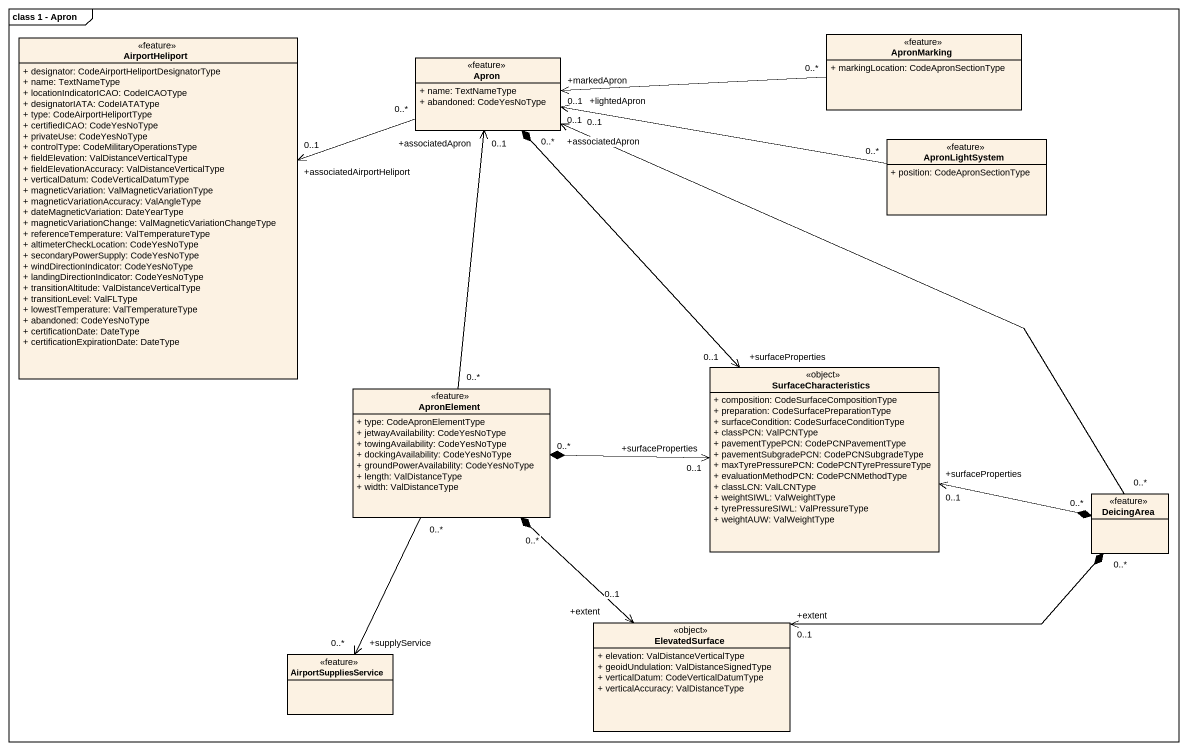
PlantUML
@startuml
mainframe class 1 - Apron
hide circle
hide empty members
skinparam classAttributeIconSize 0
class AirportHeliport <<feature>> {
  + designator: CodeAirportHeliportDesignatorType
  + name: TextNameType
  + locationIndicatorICAO: CodeICAOType
  + designatorIATA: CodeIATAType
  + type: CodeAirportHeliportType
  + certifiedICAO: CodeYesNoType
  + privateUse: CodeYesNoType
  + controlType: CodeMilitaryOperationsType
  + fieldElevation: ValDistanceVerticalType
  + fieldElevationAccuracy: ValDistanceVerticalType
  + verticalDatum: CodeVerticalDatumType
  + magneticVariation: ValMagneticVariationType
  + magneticVariationAccuracy: ValAngleType
  + dateMagneticVariation: DateYearType
  + magneticVariationChange: ValMagneticVariationChangeType
  + referenceTemperature: ValTemperatureType
  + altimeterCheckLocation: CodeYesNoType
  + secondaryPowerSupply: CodeYesNoType
  + windDirectionIndicator: CodeYesNoType
  + landingDirectionIndicator: CodeYesNoType
  + transitionAltitude: ValDistanceVerticalType
  + transitionLevel: ValFLType
  + lowestTemperature: ValTemperatureType
  + abandoned: CodeYesNoType
  + certificationDate: DateType
  + certificationExpirationDate: DateType
}
class ApronMarking <<feature>> {
  + markingLocation: CodeApronSectionType
}
class Apron <<feature>> {
  + name: TextNameType
  + abandoned: CodeYesNoType
}
class ApronLightSystem <<feature>> {
  + position: CodeApronSectionType
}
class ApronElement <<feature>> {
  + type: CodeApronElementType
  + jetwayAvailability: CodeYesNoType
  + towingAvailability: CodeYesNoType
  + dockingAvailability: CodeYesNoType
  + groundPowerAvailability: CodeYesNoType
  + length: ValDistanceType
  + width: ValDistanceType
}
class SurfaceCharacteristics <<object>> {
  + composition: CodeSurfaceCompositionType
  + preparation: CodeSurfacePreparationType
  + surfaceCondition: CodeSurfaceConditionType
  + classPCN: ValPCNType
  + pavementTypePCN: CodePCNPavementType
  + pavementSubgradePCN: CodePCNSubgradeType
  + maxTyrePressurePCN: CodePCNTyrePressureType
  + evaluationMethodPCN: CodePCNMethodType
  + classLCN: ValLCNType
  + weightSIWL: ValWeightType
  + tyrePressureSIWL: ValPressureType
  + weightAUW: ValWeightType
}
class DeicingArea <<feature>>
class ElevatedSurface <<object>> {
  + elevation: ValDistanceVerticalType
  + geoidUndulation: ValDistanceSignedType
  + verticalDatum: CodeVerticalDatumType
  + verticalAccuracy: ValDistanceType
}
class AirportSuppliesService <<feature>>
ApronMarking "0..*" -left-> "+markedApron\n0..1" Apron
Apron "0..*" -left-> "+associatedAirportHeliport\n0..1" AirportHeliport
Apron "+lightedApron\n0..1" <-right- "0..*" ApronLightSystem
Apron "0..*" *--> "+surfaceProperties\n0..1" SurfaceCharacteristics
ApronElement "0..*" -up-> "+associatedApron\n0..1" Apron
ApronElement "0..*" *-right-> "+surfaceProperties\n0..1" SurfaceCharacteristics
ApronElement "0..*" *--> "+extent\n0..1" ElevatedSurface
ApronElement "0..*" --> "+supplyService\n0..*" AirportSuppliesService
DeicingArea "0..*" -up-> "+associatedApron\n0..1" Apron
DeicingArea "0..*" *-left-> "+surfaceProperties\n0..1" SurfaceCharacteristics
DeicingArea "0..*" *-left-> "+extent\n0..1" ElevatedSurface
@enduml
